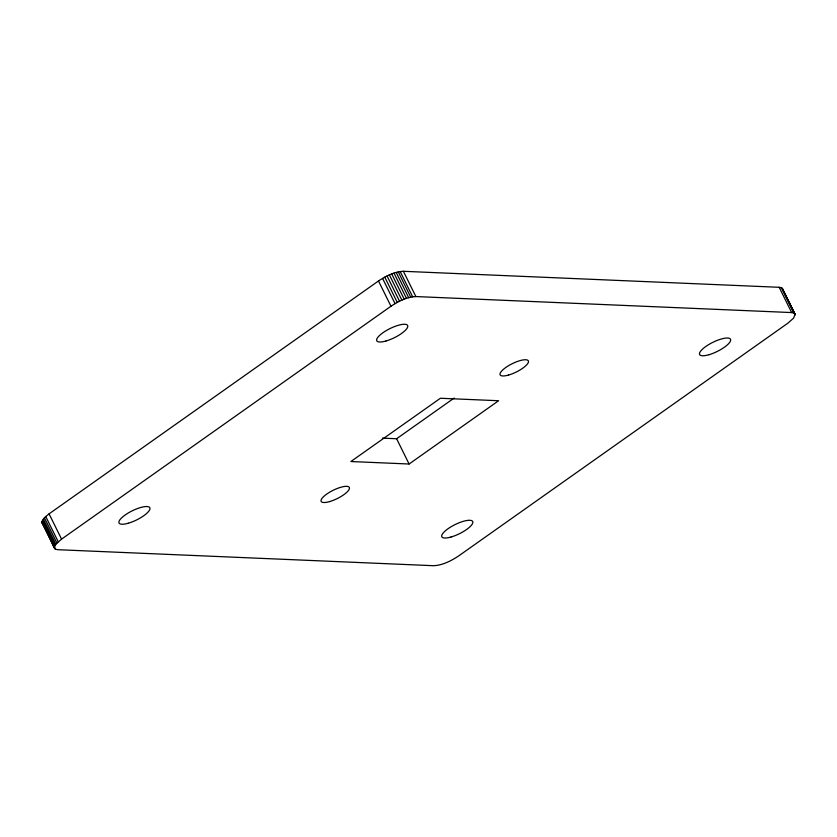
<?xml version="1.0" encoding="UTF-8"?>
<svg xmlns="http://www.w3.org/2000/svg" width="837" height="837" viewBox="0 0 837 837"><rect width="100%" height="100%" fill="white"/><g stroke="black" fill="none" stroke-linecap="round" stroke-linejoin="round"><path stroke-width="1.26" d="M41.85 522.058L44.392 517.758L49.069 513.855L378.481 280.97C385.93 276.095 394.321 271.711 403.392 271.293L779.174 287.3L781.434 287.761L782.553 288.88L795.035 314.157L793.675 318.029L787.931 323.145L458.519 556.03C451.07 560.905 442.679 565.289 433.608 565.707L57.826 549.7L55.566 549.239L54.447 548.12L41.85 522.058L54.865 548.758M54.342 547.335L55.817 544.249L61.561 539.122L390.963 306.237C398.422 301.362 406.813 296.978 415.874 296.56L791.666 312.567L793.915 313.028L795.035 314.157M382.373 438.138L396.612 438.745L454.156 398.067M409.094 464.012L498.611 400.735L440.388 398.255L350.881 461.532L409.094 464.012L396.612 438.745M41.965 522.843L46.485 530.857M782.135 288.242L794.627 313.509M783.233 290.816L795.15 314.942M781.434 287.761L793.915 313.028M779.174 287.3L791.666 312.567M403.392 271.293L415.874 296.56M400.159 271.523L412.651 296.79M398.245 271.889L410.737 297.156M396.173 272.423L408.665 297.69M393.986 273.113L406.468 298.38M391.706 273.94L404.198 299.207M389.383 274.892L401.875 300.159M387.06 275.969L399.542 301.236M384.769 277.131L397.251 302.398M382.551 278.365L395.033 303.632M378.481 280.97L390.963 306.237M49.069 513.855L61.561 539.122M45.721 516.492L58.213 541.759M44.392 517.758L56.885 543.035M43.325 518.971L55.817 544.249M42.541 520.112L55.033 545.379M42.049 521.148L54.531 546.415M54.436 546.938L55.566 549.239M782.553 288.88L782.658 289.665M385.993 340.994A17.2 5.053 -26.3 0 0 407.692 325.656A17.2 5.053 -26.3 0 0 382.948 332.728A17.2 5.053 -26.3 0 0 385.993 340.994M128.187 523.261A17.211 5.064 -26.3 0 0 149.907 507.913A17.211 5.064 -26.3 0 0 125.152 514.996A17.211 5.064 -26.3 0 0 128.187 523.261M709.148 354.668A17.2 5.053 -26.3 0 0 730.523 339.309A17.2 5.053 -26.3 0 0 705.56 346.664A17.2 5.053 -26.3 0 0 709.148 354.668M451.059 537.009A17.2 5.053 -26.3 0 0 472.759 521.671A17.2 5.053 -26.3 0 0 448.015 528.743A17.2 5.053 -26.3 0 0 451.059 537.009M329.537 501.614A15.725 4.624 -26.3 0 0 349.385 487.584A15.725 4.624 -26.3 0 0 326.765 494.06A15.725 4.624 -26.3 0 0 329.537 501.614M508.572 375.049A15.725 4.624 -26.3 0 0 528.419 361.019A15.725 4.624 -26.3 0 0 505.789 367.485A15.725 4.624 -26.3 0 0 508.572 375.049"/></g></svg>
